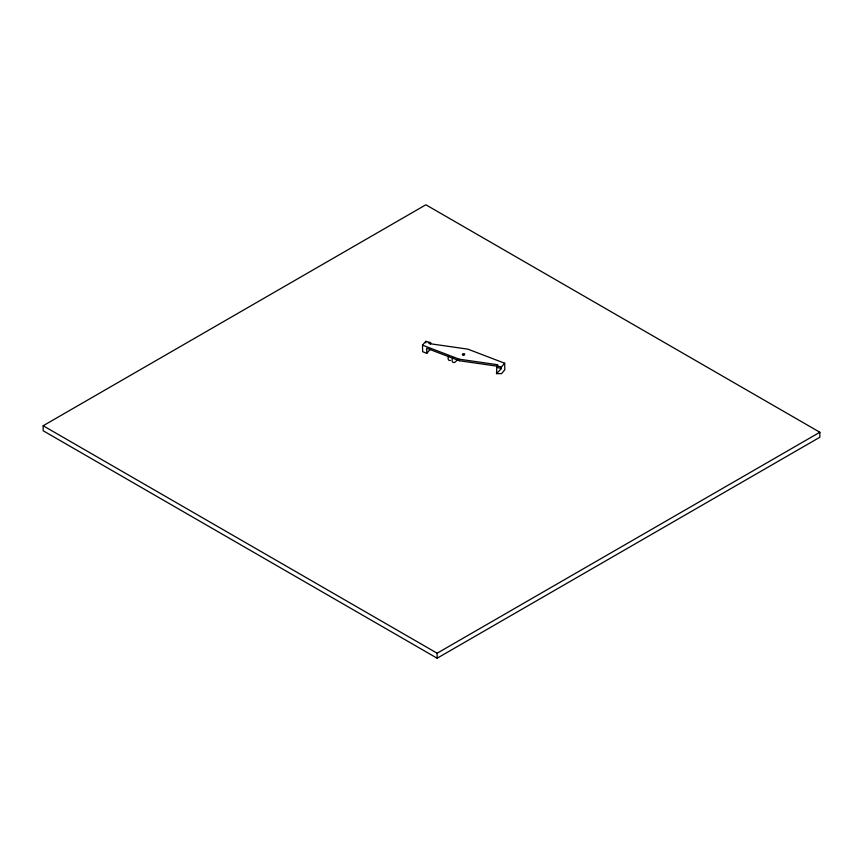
<?xml version="1.0" encoding="UTF-8"?>
<svg xmlns="http://www.w3.org/2000/svg" width="863" height="863" viewBox="0 0 863 863"><rect width="100%" height="100%" fill="white"/><g stroke="black" fill="none" stroke-linecap="round" stroke-linejoin="round"><path stroke-width="1.29" d="M430.292 342.514L429.343 343.614L467.919 349.17L504.672 363.226L504.823 369.806L501.532 373.614L496.516 373.636L496.883 365.858L497.832 364.758L459.256 359.202L422.503 345.146L425.793 341.338L430.292 342.514L430.324 344.035L430.842 342.838L428.339 342.848M422.503 345.146L422.654 351.726L426.797 353.312L430.443 349.094M496.516 373.636L501.414 368.555L501.381 367.045L504.672 363.226M43.15 425.75L425.869 204.79L819.85 432.255L819.85 437.25L437.131 658.21L43.15 430.745L43.15 425.75L437.131 653.215L819.85 432.255M462.741 355.092L463.431 354.984M463.787 354.909C467.66 352.999 458.587 353.776 464.165 355.081M426.797 353.312L426.689 348.253L459.299 360.723L497.865 366.279M496.883 365.858L501.381 367.045M496.915 367.379L501.414 368.555M459.256 359.202L459.299 360.723M425.793 341.338L425.826 342.848M437.131 653.215L437.131 658.21M457.034 359.817A4.002 2.395 -63.6 0 1 453.118 362.406A4.002 2.395 -63.6 0 1 452.687 357.811M450.41 360.432A4.002 2.395 -63.6 0 1 448.663 355.815"/></g></svg>
